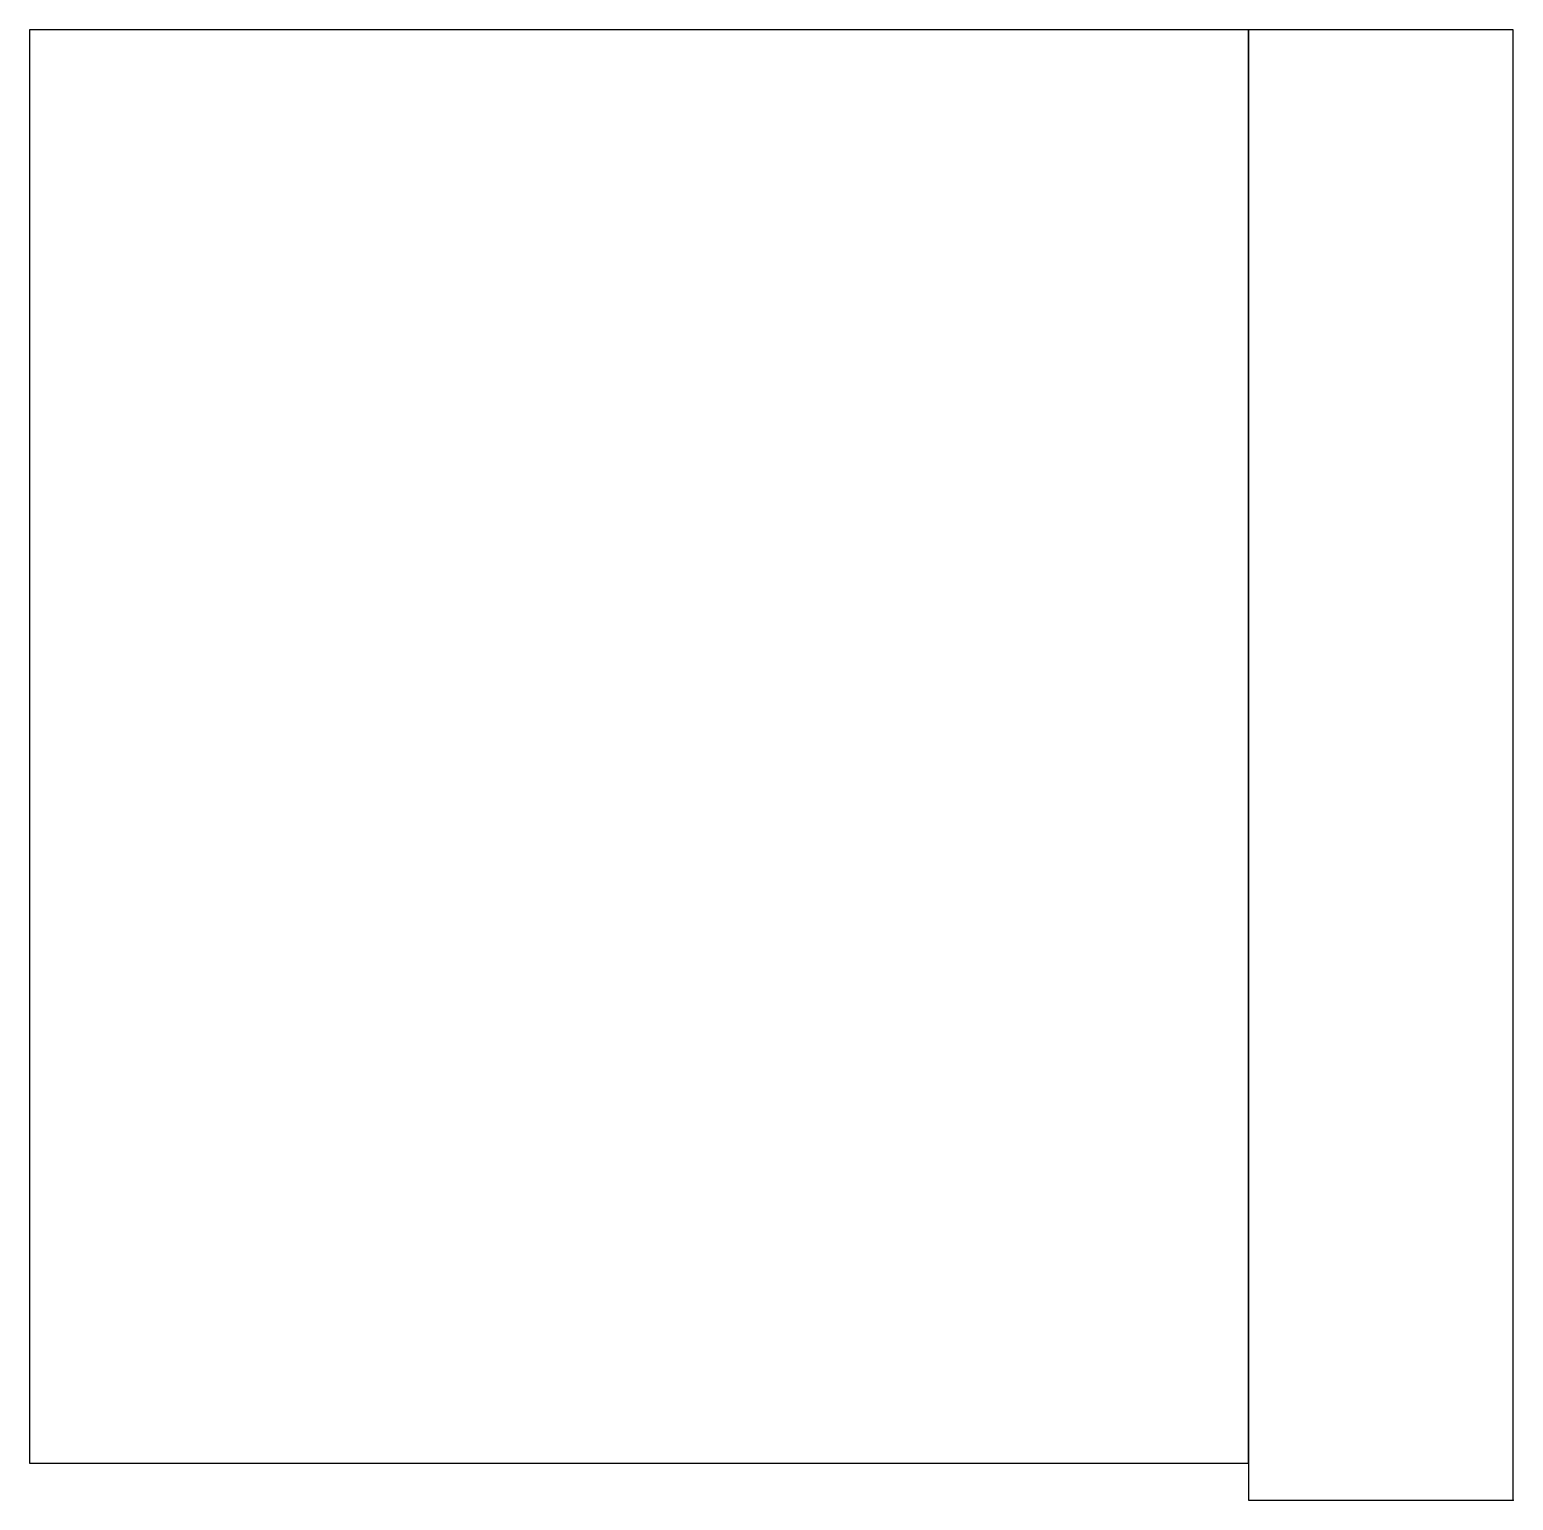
# Model space of a CAD drawing. Header units: millimetres. Extents: x -10.1 to 0, y 0 to 10.
import ezdxf

# ---------------------------------------------------------------- set-up
doc = ezdxf.new("R2010")
doc.units = ezdxf.units.MM
doc.layers.get('0').update_dxf_attribs({"linetype": 'CONTINUOUS'})

msp = doc.modelspace()

# ---------------------------------------------------------------- linework, layer by layer
msp.add_lwpolyline([(0, 10), (-1.8, 10), (-10.091, 10), (-10.091, 0.253), (-1.8, 0.253), (-1.8, 10), (-1.8, 0), (0, 0)], close=True)
msp.add_point((0, 0))

doc.saveas('drawing.dxf')
